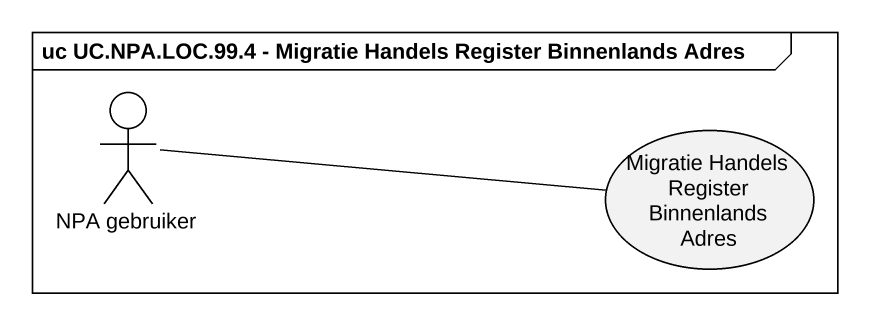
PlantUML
@startuml
mainframe uc UC.NPA.LOC.99.4 - Migratie Handels Register Binnenlands Adres
actor "NPA gebruiker" as NPA_gebruiker
usecase "Migratie Handels Register Binnenlands Adres" as Migratie_Handels_Register
NPA_gebruiker -right- Migratie_Handels_Register
@enduml
